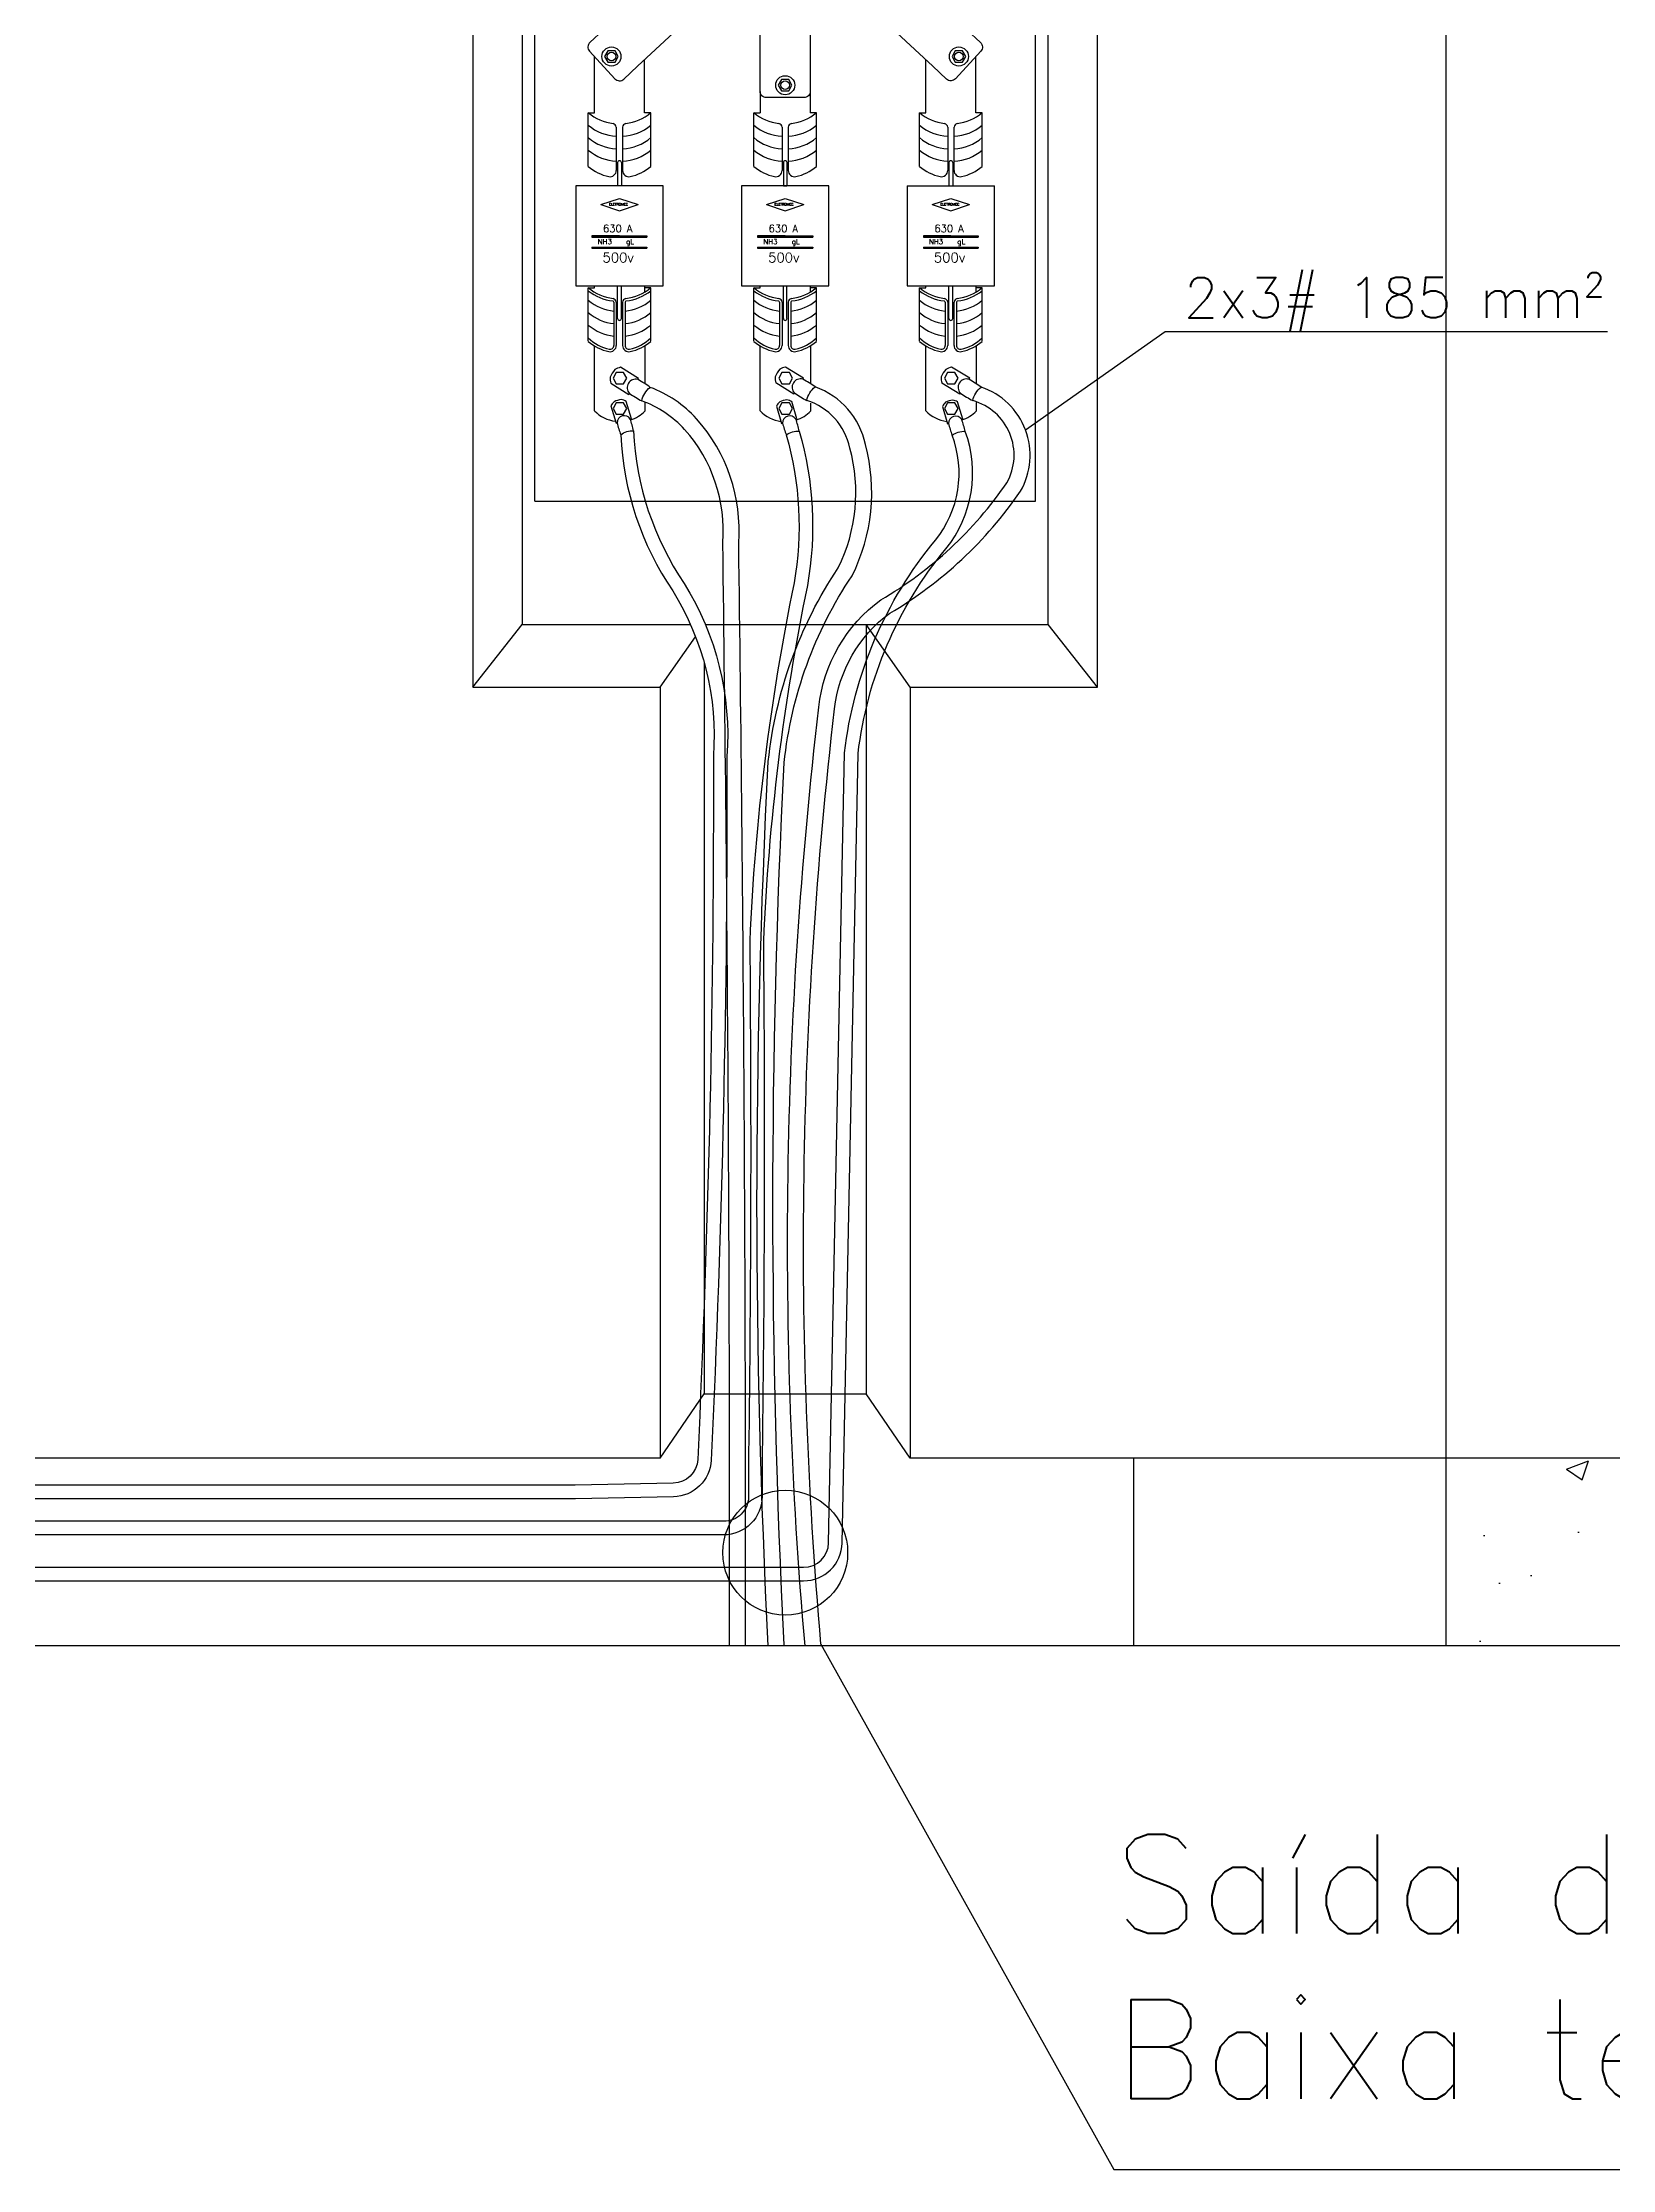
# Model space of a CAD drawing. Extents: x 2368 to 5238, y 905 to 1916.
# Drawn here: x 2554.266 to 2555.518, y 951.663 to 953.359 of the extents above; entities that cross this region are included whole.
import ezdxf
from ezdxf.enums import TextEntityAlignment as Align

# ---------------------------------------------------------------- set-up
doc = ezdxf.new("R2010")
doc.units = 0
doc.header["$LTSCALE"] = 10
doc.layers.get('0').update_dxf_attribs({"linetype": 'CONTINUOUS'})
doc.layers.add('INDICACAO_BIT_FIACAO', color=7, linetype='CONTINUOUS')
doc.styles.add('ROMANS', font='simplex.shx')

msp = doc.modelspace()

# ---------------------------------------------------------------- hatches: boundary and pattern name
h = msp.add_hatch()
h.set_pattern_fill('AR-CONC', color=256, scale=0.000996678)
h.set_pattern_definition([(50, (2539.41406, 952.42265), (0.1815794, -0.0158861), [0.0189867, -0.2088538]), (355, (2539.41406, 952.42265), (-0.0351263, 0.1904221), [0.0151894, -0.1670836]), (100.4514, (2539.42919, 952.42133), (0.146453, 0.174536), [0.0161362, -0.1774986]), (46.1842, (2539.41406, 952.47329), (0.2701784, -0.0419027), [0.02848, -0.3132807]), (96.6356, (2539.43657, 952.4698), (0.2366154, 0.246604), [0.0242043, -0.266248]), (351.1842, (2539.41406, 952.47329), (0.2366154, 0.246604), [0.022784, -0.2506243]), (21, (2539.43937, 952.46063), (0.1511107, -0.1019254), [0.0189867, -0.2088538]), (326, (2539.43937, 952.46063), (0.0615967, 0.183576), [0.0151894, -0.167083]), (71.4514, (2539.45196, 952.45213), (0.2127074, 0.0816506), [0.0161362, -0.1774983]), (37.5, (2539.414055, 952.422654), (0.00307834, 0.08427413), [0, -0.1650578, 0, -0.1696146, 0, -0.16771595]), (7.5, (2539.414055, 952.42265), (0.06659767, 0.09984775), [0, -0.09670565, 0, -0.16126047, 0, -0.0639219]), (327.5, (2539.3576, 952.422654), (0.13514013, -0.0057097), [0, -0.06328904, 0, -0.1974618, 0, -0.2620166]), (317.5, (2539.33229, 952.42265), (0.14763706, 0.025342), [0, -0.08227575, 0, -0.1311349, 0, -0.1860698])])
h.paths.add_polyline_path([(2556.6683, 955.2201), (2556.5188, 955.2201), (2556.5188, 952.2301), (2555.3851, 952.2301), (2555.3851, 952.0805), (2556.6683, 952.0805)])

# ---------------------------------------------------------------- linework, layer by layer
for p, q in [((2555.3851, 954.2932), (2555.3851, 952.2301)), ((2554.609, 953.8417), (2554.609, 952.8451)), ((2555.1073, 952.8451), (2555.1073, 953.8417)), ((2554.6485, 953.7915), (2554.6485, 952.8953)), ((2554.6585, 952.9935), (2554.6585, 953.7915)), ((2555.0578, 952.9935), (2555.0578, 953.7915)), ((2555.0678, 952.8953), (2555.0678, 953.7915)), ((2554.7061, 953.3035), (2554.7061, 953.3482)), ((2554.7459, 953.3035), (2554.7459, 953.3456)), ((2554.9704, 953.3035), (2554.9704, 953.3456)), ((2555.0102, 953.3035), (2555.0102, 953.3482)), ((2554.8382, 953.3205), (2554.8382, 953.3035)), ((2554.8781, 953.3205), (2554.8781, 953.3035)), ((2554.8781, 953.3155), (2554.8781, 953.3155)), ((2554.7011, 953.2607), (2554.7011, 953.3035)), ((2554.7011, 953.3035), (2554.7061, 953.3035)), ((2554.7235, 953.292), (2554.7235, 953.2574)), ((2554.7285, 953.292), (2554.7285, 953.2574)), ((2554.7509, 953.3035), (2554.7459, 953.3035)), ((2554.7509, 953.2607), (2554.7509, 953.3035)), ((2554.8332, 953.2607), (2554.8332, 953.3035)), ((2554.8332, 953.3035), (2554.8382, 953.3035)), ((2554.8557, 953.292), (2554.8557, 953.2574)), ((2554.8606, 953.292), (2554.8606, 953.2574)), ((2554.8831, 953.3035), (2554.8781, 953.3035)), ((2554.8831, 953.2607), (2554.8831, 953.3035)), ((2554.9654, 953.2607), (2554.9654, 953.3035)), ((2554.9654, 953.3035), (2554.9704, 953.3035)), ((2554.9878, 953.292), (2554.9878, 953.2574)), ((2554.9928, 953.292), (2554.9928, 953.2574)), ((2555.0152, 953.3035), (2555.0102, 953.3035)), ((2555.0152, 953.2607), (2555.0152, 953.3035)), ((2554.7245, 953.2637), (2554.7245, 953.2451)), ((2554.7275, 953.2637), (2554.7275, 953.2451)), ((2554.8567, 953.2637), (2554.8567, 953.2451)), ((2554.8596, 953.2637), (2554.8596, 953.2451)), ((2554.9888, 953.2637), (2554.9888, 953.2451)), ((2554.9918, 953.2637), (2554.9918, 953.2451)), ((2554.7275, 953.2451), (2554.7245, 953.2451)), ((2554.8567, 953.2451), (2554.8596, 953.2451)), ((2554.9554, 953.2451), (2555.0252, 953.2451)), ((2554.9554, 953.2451), (2554.9554, 953.1654)), ((2554.9888, 953.2451), (2554.9918, 953.2451)), ((2555.0252, 953.1654), (2555.0252, 953.2451)), ((2554.7111, 953.2302), (2554.726, 953.2351)), ((2554.7111, 953.2302), (2554.726, 953.2252)), ((2554.726, 953.2351), (2554.741, 953.2302)), ((2554.726, 953.2252), (2554.741, 953.2302)), ((2554.8432, 953.2302), (2554.8582, 953.2351)), ((2554.8432, 953.2302), (2554.8582, 953.2252)), ((2554.8582, 953.2351), (2554.8731, 953.2302)), ((2554.8582, 953.2252), (2554.8731, 953.2302)), ((2554.9753, 953.2302), (2554.9903, 953.2351)), ((2554.9753, 953.2302), (2554.9903, 953.2252)), ((2554.9903, 953.2351), (2555.0052, 953.2302)), ((2554.9903, 953.2252), (2555.0052, 953.2302)), ((2554.7041, 953.2052), (2554.7479, 953.2052)), ((2554.726, 953.2052), (2554.7041, 953.2052)), ((2554.7041, 953.2052), (2554.7041, 953.2042)), ((2554.7041, 953.2042), (2554.7479, 953.2042)), ((2554.726, 953.2052), (2554.7479, 953.2052)), ((2554.7479, 953.2052), (2554.7479, 953.2042)), ((2554.8362, 953.2052), (2554.8801, 953.2052)), ((2554.8582, 953.2052), (2554.8362, 953.2052)), ((2554.8362, 953.2052), (2554.8362, 953.2042)), ((2554.8362, 953.2042), (2554.8801, 953.2042)), ((2554.8582, 953.2052), (2554.8801, 953.2052)), ((2554.8801, 953.2052), (2554.8801, 953.2042)), ((2554.9684, 953.2052), (2555.0122, 953.2052)), ((2554.9903, 953.2052), (2554.9684, 953.2052)), ((2554.9684, 953.2052), (2554.9684, 953.2042)), ((2554.9684, 953.2042), (2555.0122, 953.2042)), ((2554.9903, 953.2052), (2555.0122, 953.2052)), ((2555.0122, 953.2052), (2555.0122, 953.2042)), ((2554.7041, 953.1963), (2554.7479, 953.1963)), ((2554.7041, 953.1963), (2554.7041, 953.1953)), ((2554.7041, 953.1953), (2554.7479, 953.1953)), ((2554.7479, 953.1963), (2554.7479, 953.1953)), ((2554.8362, 953.1963), (2554.8801, 953.1963)), ((2554.8362, 953.1963), (2554.8362, 953.1953)), ((2554.8362, 953.1953), (2554.8801, 953.1953)), ((2554.8801, 953.1963), (2554.8801, 953.1953)), ((2554.9684, 953.1963), (2555.0122, 953.1963)), ((2554.9684, 953.1963), (2554.9684, 953.1953)), ((2554.9684, 953.1953), (2555.0122, 953.1953)), ((2555.0122, 953.1963), (2555.0122, 953.1953)), ((2554.7011, 953.1211), (2554.7011, 953.1639)), ((2554.7011, 953.1639), (2554.7061, 953.1639)), ((2554.7061, 953.1654), (2554.7459, 953.1654)), ((2554.7061, 953.1639), (2554.7061, 953.1654)), ((2554.7215, 953.1523), (2554.7215, 953.1178)), ((2554.7235, 953.1524), (2554.7235, 953.1178)), ((2554.7245, 953.1393), (2554.7245, 953.1654)), ((2554.7275, 953.1393), (2554.7275, 953.1654)), ((2554.7285, 953.1524), (2554.7285, 953.1178)), ((2554.7305, 953.1523), (2554.7305, 953.1178)), ((2554.7509, 953.1639), (2554.7459, 953.1639)), ((2554.7509, 953.1211), (2554.7509, 953.1639)), ((2554.8332, 953.1211), (2554.8332, 953.1639)), ((2554.8332, 953.1639), (2554.8382, 953.1639)), ((2554.8382, 953.1639), (2554.8382, 953.1654)), ((2554.8382, 953.1654), (2554.8781, 953.1654)), ((2554.8537, 953.1523), (2554.8537, 953.1178)), ((2554.8557, 953.1524), (2554.8557, 953.1178)), ((2554.8567, 953.1393), (2554.8567, 953.1654)), ((2554.8596, 953.1393), (2554.8596, 953.1654)), ((2554.8606, 953.1524), (2554.8606, 953.1178)), ((2554.8626, 953.1523), (2554.8626, 953.1178)), ((2554.8831, 953.1639), (2554.8781, 953.1639)), ((2554.8831, 953.1211), (2554.8831, 953.1639)), ((2554.9554, 953.1654), (2555.0252, 953.1654)), ((2554.9654, 953.1211), (2554.9654, 953.1639)), ((2554.9654, 953.1639), (2554.9704, 953.1639)), ((2554.9704, 953.1654), (2555.0102, 953.1654)), ((2554.9704, 953.1639), (2554.9704, 953.1654)), ((2554.9704, 953.1654), (2555.0102, 953.1654)), ((2554.9858, 953.1523), (2554.9858, 953.1178)), ((2554.9878, 953.1524), (2554.9878, 953.1178)), ((2554.9888, 953.1393), (2554.9888, 953.1654)), ((2554.9918, 953.1393), (2554.9918, 953.1654)), ((2554.9928, 953.1524), (2554.9928, 953.1178)), ((2554.9948, 953.1523), (2554.9948, 953.1178)), ((2555.0152, 953.1639), (2555.0102, 953.1639)), ((2555.0152, 953.1211), (2555.0152, 953.1639)), ((2555.0499, 953.0505), (2555.1612, 953.1289)), ((2555.1612, 953.1289), (2555.514, 953.1289)), ((2554.7061, 953.0657), (2554.7061, 953.1174)), ((2554.7464, 953.0872), (2554.7464, 953.1174)), ((2554.8382, 953.0657), (2554.8382, 953.1174)), ((2554.8785, 953.0871), (2554.8785, 953.1174)), ((2554.9704, 953.0657), (2554.9704, 953.1174)), ((2555.0107, 953.0872), (2555.0107, 953.1174)), ((2554.865, 953.079), (2554.8506, 953.0879)), ((2554.9974, 953.0789), (2554.983, 953.0878)), ((2554.7464, 953.0657), (2554.7464, 953.0725)), ((2554.865, 953.079), (2554.8655, 953.0799)), ((2554.8785, 953.0657), (2554.8785, 953.0718)), ((2554.9974, 953.0789), (2554.998, 953.0797)), ((2555.0107, 953.0657), (2555.0107, 953.0724)), ((2554.6585, 952.9935), (2554.8178, 952.9935)), ((2554.8178, 952.9935), (2554.9324, 952.9935)), ((2554.9324, 952.9935), (2554.9908, 952.9935)), ((2554.9908, 952.9935), (2555.0578, 952.9935)), ((2554.609, 952.8451), (2554.6485, 952.8953)), ((2554.6485, 952.8953), (2554.7827, 952.8953)), ((2554.7585, 952.8451), (2554.7867, 952.8854)), ((2554.7944, 952.8953), (2554.8431, 952.8953)), ((2554.8431, 952.8953), (2554.9227, 952.8953)), ((2554.9226, 952.8953), (2554.9388, 952.8953)), ((2554.9578, 952.8451), (2554.9227, 952.8953)), ((2554.9227, 952.8953), (2554.9227, 952.2815)), ((2554.9388, 952.8953), (2555.0678, 952.8953)), ((2555.1073, 952.8451), (2555.0678, 952.8953)), ((2554.7936, 952.8645), (2554.7936, 952.2815)), ((2554.609, 952.8451), (2554.7585, 952.8451)), ((2554.7585, 952.8451), (2554.7585, 952.2301)), ((2554.9578, 952.8451), (2554.9604, 952.8451)), ((2554.9578, 952.8451), (2554.9578, 952.2301)), ((2554.9604, 952.8451), (2555.1073, 952.8451)), ((2554.7585, 952.2301), (2554.7936, 952.2815)), ((2554.7936, 952.2815), (2554.9227, 952.2815)), ((2554.9578, 952.2301), (2554.9227, 952.2815)), ((2554.7585, 952.2301), (2553.8465, 952.2301)), ((2556.5188, 952.2301), (2554.9578, 952.2301)), ((2555.1359, 952.2301), (2555.1359, 952.0805)), ((2555.3851, 952.2301), (2555.3851, 952.0805)), ((2554.8083, 952.1548), (2554.8083, 952.1548)), ((2554.908, 952.1548), (2554.908, 952.1548)), ((2556.6683, 952.0805), (2549.2113, 952.0805))]:
    msp.add_line(p, q)
at = {"color": 7}
for p, q in [((2554.8867, 952.0817), (2555.1204, 951.6628)), ((2555.1204, 951.6628), (2556.8333, 951.6628))]:
    msp.add_line(p, q, dxfattribs=at)
for points in [[(2554.7982, 953.394), (2554.799, 953.3947), (2554.7991, 953.4018), (2554.779, 953.4235), (2554.7717, 953.4238), (2554.7133, 953.3697), (2554.7024, 953.3596, 0.414214), (2554.7021, 953.3525), (2554.7224, 953.3306, 0.414214), (2554.7295, 953.3303), (2554.7404, 953.3405), (2554.7942, 953.3903)], [(2554.9181, 953.394), (2554.9173, 953.3947), (2554.9172, 953.4018), (2554.9373, 953.4235), (2554.9446, 953.4238), (2555.003, 953.3697), (2555.0139, 953.3596, -0.414214), (2555.0142, 953.3525), (2554.9939, 953.3306, -0.414214), (2554.9868, 953.3303), (2554.9759, 953.3405), (2554.9221, 953.3903)], [(2554.7408, 953.0906, 0.765114), (2554.7339, 953.0796, 0.025242), (2554.7438, 953.0736, -0.180087), (2554.7505, 953.0844, 0.025242), (2554.7408, 953.0906), (2554.7413, 953.0915), (2554.7269, 953.1004, 0.08079), (2554.7223, 953.0985, 0.087356), (2554.7186, 953.0926, 0.08079), (2554.719, 953.0877), (2554.7334, 953.0787), (2554.7339, 953.0796)], [(2554.8723, 953.0909, 0.765114), (2554.8655, 953.0799, 0.025242), (2554.8754, 953.0739, -0.180087), (2554.8821, 953.0847, 0.025242), (2554.8723, 953.0909), (2554.8729, 953.0917), (2554.8584, 953.1006, 0.08079), (2554.8538, 953.0988, 0.087356), (2554.8502, 953.0929)], [(2555.0047, 953.0908, 0.765114), (2554.9979, 953.0797, 0.025242), (2555.0078, 953.0738, -0.180087), (2555.0145, 953.0846, 0.025242), (2555.0047, 953.0908), (2555.0053, 953.0916), (2554.9909, 953.1005, 0.08079), (2554.9863, 953.0987, 0.087356), (2554.9826, 953.0928)], [(2554.7346, 953.0591, 0.765114), (2554.7241, 953.056, 0.025242), (2554.727, 953.0466, -0.180087), (2554.7373, 953.0497, 0.025242), (2554.7346, 953.0591), (2554.7355, 953.0594), (2554.7314, 953.0732, 0.08079), (2554.7274, 953.0746, 0.087356), (2554.7217, 953.0729, 0.08079), (2554.7192, 953.0696), (2554.7233, 953.0558), (2554.7241, 953.056)], [(2554.8667, 953.059, 0.765114), (2554.8561, 953.0558, 0.025242), (2554.859, 953.0464, -0.180087), (2554.8694, 953.0495, 0.025242), (2554.8667, 953.059), (2554.8675, 953.0592), (2554.8634, 953.073, 0.08079), (2554.8595, 953.0744, 0.087356), (2554.8538, 953.0728, 0.08079), (2554.8512, 953.0694), (2554.8553, 953.0556), (2554.8561, 953.0558)], [(2554.999, 953.0587, 0.765114), (2554.9884, 953.0556, 0.025242), (2554.9913, 953.0462, -0.180087), (2555.0017, 953.0493, 0.025242), (2554.999, 953.0587), (2554.9998, 953.059), (2554.9957, 953.0728, 0.08079), (2554.9918, 953.0742, 0.087356), (2554.9861, 953.0725, 0.08079), (2554.9836, 953.0692), (2554.9876, 953.0554), (2554.9884, 953.0556)]]:
    msp.add_lwpolyline(points, format="xyb")
msp.add_lwpolyline([(2554.8382, 953.3205), (2554.8382, 953.3354), (2554.8382, 953.4152), (2554.8434, 953.4201), (2554.8729, 953.4201), (2554.8781, 953.415), (2554.8781, 953.3354), (2554.8781, 953.3205, -0.414214), (2554.8731, 953.3155), (2554.8432, 953.3155, -0.414214)], format="xyb", close=True)
for points in [[(2554.7166, 953.3529), (2554.7141, 953.3483), (2554.7166, 953.3437), (2554.7225, 953.3437), (2554.725, 953.3483), (2554.7225, 953.3529)], [(2554.9938, 953.3529), (2554.9913, 953.3483), (2554.9938, 953.3437), (2554.9997, 953.3437), (2555.0022, 953.3483), (2554.9997, 953.3529)], [(2554.8552, 953.33), (2554.8527, 953.3254), (2554.8552, 953.3208), (2554.8611, 953.3208), (2554.8636, 953.3254), (2554.8611, 953.33)], [(2554.7609, 953.1654), (2554.7609, 953.2451), (2554.6911, 953.2451), (2554.6911, 953.1654)], [(2554.893, 953.1654), (2554.893, 953.2451), (2554.8233, 953.2451), (2554.8233, 953.1654)], [(2554.7235, 953.0963), (2554.7209, 953.0917), (2554.7235, 953.0871), (2554.7293, 953.0871), (2554.7319, 953.0917), (2554.7293, 953.0963)], [(2554.8556, 953.0963), (2554.8531, 953.0917), (2554.8556, 953.0871), (2554.8615, 953.0871), (2554.864, 953.0917), (2554.8615, 953.0963)], [(2554.9877, 953.0963), (2554.9852, 953.0917), (2554.9877, 953.0871), (2554.9936, 953.0871), (2554.9961, 953.0917), (2554.9936, 953.0963)], [(2554.7235, 953.0721), (2554.7209, 953.0675), (2554.7235, 953.0629), (2554.7293, 953.0629), (2554.7319, 953.0675), (2554.7293, 953.0721)], [(2554.8556, 953.0721), (2554.8531, 953.0675), (2554.8556, 953.0629), (2554.8615, 953.0629), (2554.864, 953.0675), (2554.8615, 953.0721)], [(2554.9877, 953.0721), (2554.9852, 953.0675), (2554.9877, 953.0629), (2554.9936, 953.0629), (2554.9961, 953.0675), (2554.9936, 953.0721)]]:
    msp.add_lwpolyline(points, close=True)
for points in [[(2554.7112, 953.2052), (2554.7408, 953.2052)], [(2554.8434, 953.2052), (2554.8729, 953.2052)], [(2554.7459, 953.1654), (2554.7459, 953.1603)], [(2554.8781, 953.1654), (2554.8781, 953.1603)], [(2555.0102, 953.1654), (2555.0102, 953.1603)], [(2554.8592, 952.0805), (2554.8464, 952.0805)]]:
    msp.add_lwpolyline(points)
at = {"color": 1}
for points in [[(2554.8265, 952.0805, 0.003769), (2554.8211, 952.9602, 0.203629), (2554.7874, 953.0594, 0.119089), (2554.7505, 953.0844)], [(2554.8138, 952.0805, 0.003772), (2554.8084, 952.9606, 0.2044), (2554.778, 953.0508, 0.120158), (2554.7438, 953.0736)]]:
    msp.add_lwpolyline(points, format="xyb", dxfattribs=at)
at = {"color": 5}
for points in [[(2554.8574, 952.0812, -0.025567), (2554.8574, 952.785, -0.122165), (2554.9115, 952.9341, 0.184443), (2554.9221, 953.0388, 0.263053), (2554.8821, 953.0847)], [(2554.8447, 952.0805, -0.025579), (2554.8447, 952.786, -0.121805), (2554.9005, 952.9405, 0.183731), (2554.9097, 953.0359, 0.272743), (2554.8754, 953.0739)]]:
    msp.add_lwpolyline(points, format="xyb", dxfattribs=at)
at = {"color": 2}
for points in [[(2554.8867, 952.0817, -0.050813), (2554.8976, 952.8279, -0.209581), (2554.9415, 952.9042, 0.110417), (2555.0458, 953.0015, 0.473998), (2555.0145, 953.0846, 0.488219)], [(2554.874, 952.0805, -0.05081), (2554.885, 952.8293, -0.210959), (2554.9345, 952.9149, 0.110511), (2555.035, 953.0083, 0.484923), (2555.0078, 953.0738)]]:
    msp.add_lwpolyline(points, format="xyb", dxfattribs=at)
at = {"color": 61, "true_color": 0xe5e878}
for points in [[(2553.7176, 952.8451), (2553.7176, 952.1631, 0.414214), (2553.7483, 952.1323), (2554.7699, 952.1323), (2554.8729, 952.1323, 0.408312), (2554.9036, 952.1625), (2554.9163, 952.7922, -0.144562), (2554.9864, 952.9556, 0.264625), (2555.0017, 953.0493, 0.266619)], [(2553.7284, 952.8451), (2553.7284, 952.1631, 0.414214), (2553.7483, 952.1431), (2554.7699, 952.1431), (2554.8729, 952.1431, 0.408312), (2554.8928, 952.1627), (2554.9055, 952.7929, -0.144923), (2554.978, 952.9624, 0.266404), (2554.9913, 953.0462)]]:
    msp.add_lwpolyline(points, format="xyb", dxfattribs=at)
at = {"color": 152, "true_color": 0x2776bb}
for points in [[(2554.8694, 953.0495, -0.114315), (2554.8759, 952.9264, 0.040359), (2554.8408, 952.6425, -0.005636), (2554.8398, 952.2336), (2554.8398, 952.1997, -0.414214), (2554.8091, 952.169), (2554.7467, 952.169), (2553.795, 952.169, -0.414214), (2553.7643, 952.1997), (2553.7643, 952.2652), (2553.7643, 952.8456)], [(2554.859, 953.0464, -0.114095), (2554.8653, 952.9284, 0.040375), (2554.8299, 952.6427, -0.00564), (2554.829, 952.2337), (2554.829, 952.1997, -0.414214), (2554.8091, 952.1798), (2554.7467, 952.1798), (2553.795, 952.1798, -0.414214), (2553.7751, 952.1997), (2553.7751, 952.2652), (2553.7751, 952.8456)]]:
    msp.add_lwpolyline(points, format="xyb", dxfattribs=at)
at = {"color": 244, "true_color": 0x991b1e}
for points in [[(2554.7373, 953.0497, 0.138297), (2554.7776, 952.9279, -0.158899), (2554.8117, 952.79, -0.012281), (2554.7992, 952.2287, -0.394769), (2554.7691, 952.1994), (2554.6909, 952.1978), (2553.8327, 952.1978, -0.414214), (2553.8019, 952.2286), (2553.8019, 952.25), (2553.8019, 952.8451)], [(2554.727, 953.0466, 0.137772), (2554.7685, 952.922, -0.159129), (2554.8009, 952.7904, -0.01229), (2554.7884, 952.2292, -0.394769), (2554.7689, 952.2102), (2554.6908, 952.2086), (2553.8327, 952.2086, -0.414214), (2553.8127, 952.2286), (2553.8127, 952.25), (2553.8127, 952.8451)]]:
    msp.add_lwpolyline(points, format="xyb", dxfattribs=at)
for centre, radius in [((2554.7196, 953.3483), 0.00761), ((2554.9967, 953.3483), 0.00761), ((2554.7196, 953.3483), 0.00339), ((2554.9967, 953.3483), 0.00339), ((2554.8582, 953.3254), 0.00761), ((2554.8582, 953.3254), 0.00339), ((2554.8582, 952.1548), 0.0498)]:
    msp.add_circle(centre, radius)
for centre, radius, start, end in [((2554.7249, 953.3309), 0.0362, 229.0117, 263.9362), ((2554.7249, 953.3209), 0.0362, 229.0117, 267.8881), ((2554.7199, 953.2914), 0.00364, 9.3, 72.4155), ((2554.7321, 953.2914), 0.00364, 107.5845, 170.7), ((2554.7272, 953.3209), 0.0362, 272.1119, 310.9883), ((2554.7272, 953.3309), 0.0362, 276.0638, 310.9883), ((2554.857, 953.3309), 0.0362, 229.0117, 263.9362), ((2554.857, 953.3209), 0.0362, 229.0117, 267.8881), ((2554.8521, 953.2914), 0.00364, 9.3, 72.4155), ((2554.8642, 953.2914), 0.00364, 107.5845, 170.7), ((2554.8593, 953.3209), 0.0362, 272.1119, 310.9883), ((2554.8593, 953.3309), 0.0362, 276.0638, 310.9883), ((2554.9891, 953.3309), 0.0362, 229.0117, 263.9362), ((2554.9891, 953.3209), 0.0362, 229.0117, 267.8881), ((2554.9842, 953.2914), 0.00364, 9.3, 72.4155), ((2554.9964, 953.2914), 0.00364, 107.5845, 170.7), ((2554.9915, 953.3209), 0.0362, 272.1119, 310.9883), ((2554.9915, 953.3309), 0.0362, 276.0638, 310.9883), ((2554.7249, 953.3109), 0.0362, 229.0117, 267.8881), ((2554.7249, 953.301), 0.0362, 229.0117, 267.8881), ((2554.7272, 953.3109), 0.0362, 272.1119, 310.9883), ((2554.7272, 953.301), 0.0362, 272.1119, 310.9883), ((2554.857, 953.3109), 0.0362, 229.0117, 267.8881), ((2554.857, 953.301), 0.0362, 229.0117, 267.8881), ((2554.8593, 953.3109), 0.0362, 272.1119, 310.9883), ((2554.8593, 953.301), 0.0362, 272.1119, 310.9883), ((2554.9891, 953.3109), 0.0362, 229.0117, 267.8881), ((2554.9891, 953.301), 0.0362, 229.0117, 267.8881), ((2554.9915, 953.3109), 0.0362, 272.1119, 310.9883), ((2554.9915, 953.301), 0.0362, 272.1119, 310.9883), ((2554.7249, 953.288), 0.0362, 229.0117, 258.332), ((2554.7185, 953.2574), 0.00498, 258.332, 0), ((2554.726, 953.2637), 0.0015, 0, 180), ((2554.7335, 953.2574), 0.00498, 180, 281.668), ((2554.7272, 953.288), 0.0362, 281.668, 310.9883), ((2554.857, 953.288), 0.0362, 229.0117, 258.332), ((2554.8507, 953.2574), 0.00498, 258.332, 0), ((2554.8582, 953.2637), 0.0015, 0, 180), ((2554.8656, 953.2574), 0.00498, 180, 281.668), ((2554.8593, 953.288), 0.0362, 281.668, 310.9883), ((2554.9891, 953.288), 0.0362, 229.0117, 258.332), ((2554.9828, 953.2574), 0.00498, 258.332, 0), ((2554.9903, 953.2637), 0.0015, 0, 180), ((2554.9978, 953.2574), 0.00498, 180, 281.668), ((2554.9915, 953.288), 0.0362, 281.668, 310.9883), ((2554.7249, 953.1913), 0.0362, 229.0117, 263.9362), ((2554.7249, 953.1913), 0.0382, 231.56, 263.668), ((2554.7249, 953.1813), 0.0362, 229.0117, 264.7283), ((2554.7205, 953.1523), 0.000997, 0, 83.668), ((2554.7199, 953.1518), 0.00364, 9.3, 72.4155), ((2554.7321, 953.1518), 0.00364, 107.5845, 170.7), ((2554.7272, 953.1813), 0.0362, 275.2717, 310.9883), ((2554.7315, 953.1523), 0.000997, 96.332, 180), ((2554.7272, 953.1913), 0.0362, 276.0638, 310.9883), ((2554.7272, 953.1913), 0.0382, 276.332, 308.44), ((2554.857, 953.1913), 0.0362, 229.0117, 263.9362), ((2554.857, 953.1913), 0.0382, 231.56, 263.668), ((2554.857, 953.1813), 0.0362, 229.0117, 264.7283), ((2554.8527, 953.1523), 0.000997, 0, 83.668), ((2554.8521, 953.1518), 0.00364, 9.3, 72.4155), ((2554.8642, 953.1518), 0.00364, 107.5845, 170.7), ((2554.8593, 953.1813), 0.0362, 275.2717, 310.9883), ((2554.8636, 953.1523), 0.000997, 96.332, 180), ((2554.8593, 953.1913), 0.0362, 276.0638, 310.9883), ((2554.8593, 953.1913), 0.0382, 276.332, 308.44), ((2554.9891, 953.1913), 0.0362, 229.0117, 263.9362), ((2554.9891, 953.1913), 0.0382, 231.56, 263.668), ((2554.9891, 953.1813), 0.0362, 229.0117, 264.7283), ((2554.9848, 953.1523), 0.000997, 0, 83.668), ((2554.9842, 953.1518), 0.00364, 9.3, 72.4155), ((2554.9964, 953.1518), 0.00364, 107.5845, 170.7), ((2554.9915, 953.1813), 0.0362, 275.2717, 310.9883), ((2554.9958, 953.1523), 0.000997, 96.332, 180), ((2554.9915, 953.1913), 0.0362, 276.0638, 310.9883), ((2554.9915, 953.1913), 0.0382, 276.332, 308.44), ((2554.7249, 953.1713), 0.0362, 229.0117, 264.7283), ((2554.726, 953.1393), 0.0015, 180, 0), ((2554.7272, 953.1713), 0.0362, 275.2717, 310.9883), ((2554.857, 953.1713), 0.0362, 229.0117, 264.7283), ((2554.8582, 953.1393), 0.0015, 180, 0), ((2554.8593, 953.1713), 0.0362, 275.2717, 310.9883), ((2554.9891, 953.1713), 0.0362, 229.0117, 264.7283), ((2554.9903, 953.1393), 0.0015, 180, 0), ((2554.9915, 953.1713), 0.0362, 275.2717, 310.9883), ((2554.7249, 953.1614), 0.0362, 229.0117, 264.7283), ((2554.7249, 953.1484), 0.0342, 226.0445, 258.332), ((2554.7249, 953.1484), 0.0362, 229.0117, 258.332), ((2554.7272, 953.1614), 0.0362, 275.2717, 310.9883), ((2554.7272, 953.1484), 0.0342, 281.668, 313.9555), ((2554.7272, 953.1484), 0.0362, 281.668, 310.9883), ((2554.857, 953.1614), 0.0362, 229.0117, 264.7283), ((2554.857, 953.1484), 0.0342, 226.0445, 258.332), ((2554.857, 953.1484), 0.0362, 229.0117, 258.332), ((2554.8593, 953.1614), 0.0362, 275.2717, 310.9883), ((2554.8593, 953.1484), 0.0342, 281.668, 313.9555), ((2554.8593, 953.1484), 0.0362, 281.668, 310.9883), ((2554.9891, 953.1614), 0.0362, 229.0117, 264.7283), ((2554.9891, 953.1484), 0.0342, 226.0445, 258.332), ((2554.9891, 953.1484), 0.0362, 229.0117, 258.332), ((2554.9915, 953.1614), 0.0362, 275.2717, 310.9883), ((2554.9915, 953.1484), 0.0342, 281.668, 313.9555), ((2554.9915, 953.1484), 0.0362, 281.668, 310.9883), ((2554.7185, 953.1178), 0.00498, 258.332, 0), ((2554.7184, 953.1179), 0.00308, 260.3072, 358.0247), ((2554.7335, 953.1178), 0.00498, 180, 281.668), ((2554.7336, 953.1179), 0.00308, 181.9753, 279.6928), ((2554.8507, 953.1178), 0.00498, 258.332, 0), ((2554.8506, 953.1179), 0.00308, 260.3072, 358.0247), ((2554.8656, 953.1178), 0.00498, 180, 281.668), ((2554.8657, 953.1179), 0.00308, 181.9753, 279.6928), ((2554.9828, 953.1178), 0.00498, 258.332, 0), ((2554.9827, 953.1179), 0.00308, 260.3072, 358.0247), ((2554.9978, 953.1178), 0.00498, 180, 281.668), ((2554.9979, 953.1179), 0.00308, 181.9753, 279.6928), ((2554.8656, 953.0916), 0.0154, 175.4684, 193.9439), ((2554.998, 953.0915), 0.0154, 175.4684, 193.9439), ((2554.7255, 953.0839), 0.0266, 223.203, 264.1585), ((2554.7262, 953.0849), 0.0279, 288.0641, 316.3732), ((2554.8584, 953.0849), 0.0279, 223.6268, 262.6087), ((2554.8584, 953.0849), 0.0279, 287.7144, 316.3732), ((2554.9905, 953.0849), 0.0279, 223.6268, 262.8679), ((2554.9905, 953.0849), 0.0279, 287.9326, 316.3732)]:
    msp.add_arc(centre, radius, start, end)

# ---------------------------------------------------------------- texts
at = {"attachment_point": 1, "style": 'ROMANS'}
for s, width, gutter_width, heights, insert, char_height in [('ELETROMEC', 0.020395, 0.00997, [0], (2554.7176, 953.2314), 0.00199), ('ELETROMEC', 0.020395, 0.00997, [0], (2554.8497, 953.2314), 0.00199), ('ELETROMEC', 0.020395, 0.00997, [0], (2554.9819, 953.2314), 0.00199), ('630 A', 0.028887, 0.029, [0], (2554.7129, 953.214), 0.0058), ('630 A', 0.028887, 0.029, [0], (2554.845, 953.214), 0.0058), ('630 A', 0.028887, 0.029, [0], (2554.9772, 953.214), 0.0058), ('NH3    gL           ', 0.074721, 0.0206, [0.00445], (2554.7087, 953.2027), 0.004112), ('500v', 0.038297, 0.0384, [0], (2554.7125, 953.1918), 0.00769), ('NH3    gL           ', 0.074721, 0.0206, [0.00445], (2554.8408, 953.2027), 0.004112), ('500v', 0.038297, 0.0384, [0], (2554.8446, 953.1918), 0.00769), ('NH3    gL           ', 0.074721, 0.0206, [0.00445], (2554.9729, 953.2027), 0.004112), ('500v', 0.038297, 0.0384, [0], (2554.9768, 953.1918), 0.00769), ('Saída dos cabos (Subterrâneo)\\PBaixa tensão (127/220 V)', 2.220593, 0.3951, [0], (2555.1204, 951.93), 0.079029)]:
    msp.add_mtext_dynamic_manual_height_columns(s, width=width, gutter_width=gutter_width, heights=heights, dxfattribs=dict(at, insert=insert, char_height=char_height))
at = {"layer": 'INDICACAO_BIT_FIACAO', "style": 'ROMANS'}
msp.add_text('2x3# 185 mm²', height=0.032375, dxfattribs=at).set_placement((2555.3439, 953.1721), align=Align.TOP_CENTER)

doc.saveas('drawing.dxf')
